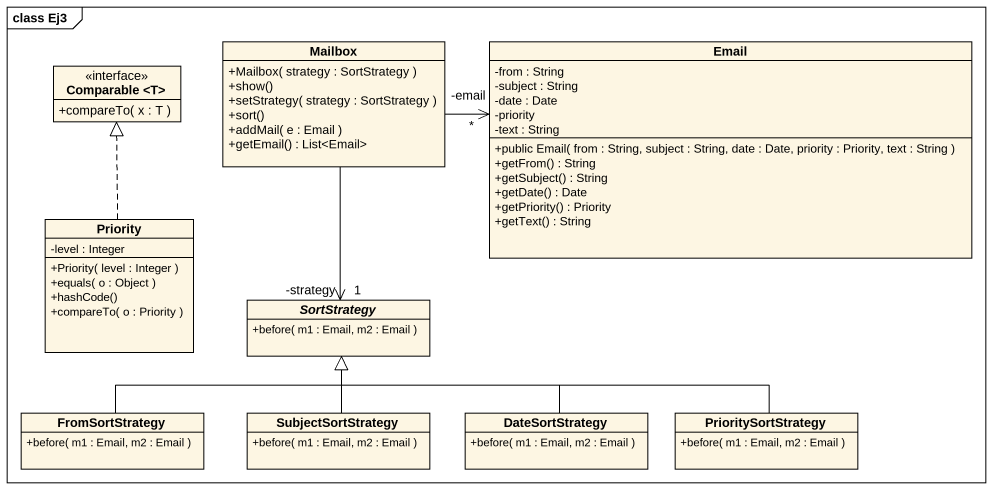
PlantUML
@startuml
mainframe class Ej3
hide circle
hide empty members
skinparam classAttributeIconSize 0
interface "Comparable <T>" as Comparable_T {
  +compareTo( x : T )
}
class Mailbox {
  +Mailbox( strategy : SortStrategy )
  +show()
  +setStrategy( strategy : SortStrategy )
  +sort()
  +addMail( e : Email )
  +getEmail() : List<Email>
}
class Email {
  -from : String
  -subject : String
  -date : Date
  -priority
  -text : String
  +public Email( from : String, subject : String, date : Date, priority : Priority, text : String )
  +getFrom() : String
  +getSubject() : String
  +getDate() : Date
  +getPriority() : Priority
  +getText() : String
}
class Priority {
  -level : Integer
  +Priority( level : Integer )
  +equals( o : Object )
  +hashCode()
  +compareTo( o : Priority )
}
abstract class SortStrategy {
  +before( m1 : Email, m2 : Email )
}
class FromSortStrategy {
  +before( m1 : Email, m2 : Email )
}
class SubjectSortStrategy {
  +before( m1 : Email, m2 : Email )
}
class DateSortStrategy {
  +before( m1 : Email, m2 : Email )
}
class PrioritySortStrategy {
  +before( m1 : Email, m2 : Email )
}
Mailbox -right-> "-email\n*" Email
Mailbox --> "-strategy\n1" SortStrategy
Priority .up.|> Comparable_T
FromSortStrategy -right-|> SortStrategy
SubjectSortStrategy -up-|> SortStrategy
DateSortStrategy -left-|> SortStrategy
PrioritySortStrategy -left-|> SortStrategy
@enduml
